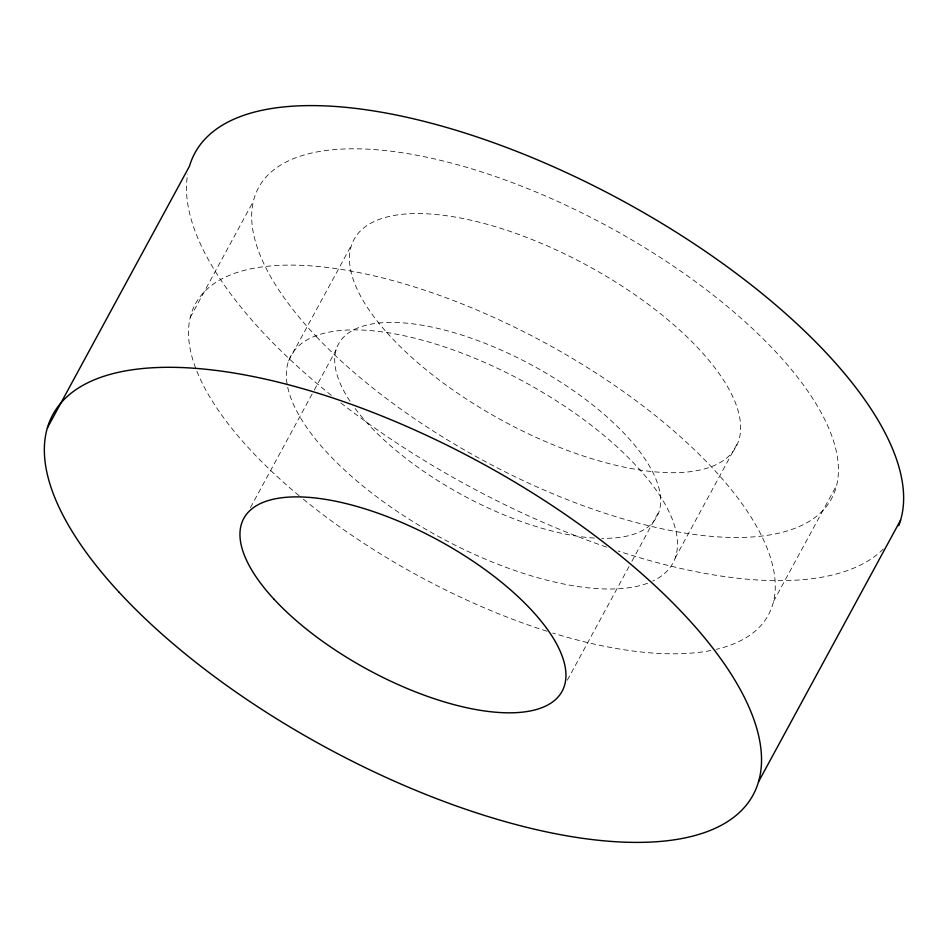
<?xml version="1.0" encoding="UTF-8"?>
<svg xmlns="http://www.w3.org/2000/svg" width="948" height="948" viewBox="0 0 948 948"><rect width="100%" height="100%" fill="white"/><g stroke="black" fill="none" stroke-linecap="round" stroke-linejoin="round"><path stroke-width="0.71" stroke-dasharray="4.74 3.56" d="M190.228 317.521L253.389 201.201M288.63 360.844L351.791 244.525M250.462 507.607L313.61 391.299M314.321 390.007L336.066 349.942M567.366 680.131L629.128 566.394M631.925 561.228L659.298 510.83M675.154 558.076L738.302 441.756M773.556 601.399L836.717 485.092M350.002 401.205A181.104 73.66 28.5 0 1 416.409 324.323A181.104 73.66 28.5 0 1 631.534 441.507A181.104 73.66 28.5 0 1 601.743 538.334M594.408 538.049A181.104 73.66 28.5 0 1 354.836 408.078M647.567 583.245A217.329 88.389 28.5 0 1 310.66 432.94A217.329 88.389 28.5 0 1 482.224 361.389A217.329 88.389 28.5 0 1 652.805 581.065M883.335 549.011A398.421 162.049 28.5 0 1 618.072 550.978M606.542 547.103A398.421 162.049 28.5 0 1 340.285 402.497M331.362 395.411A398.421 162.049 28.5 0 1 187.657 174.112M299.082 495.697A325.982 132.59 28.5 0 1 250.829 268.841A325.982 132.59 28.5 0 1 660.638 419.869A325.982 132.59 28.5 0 1 716.107 649.38M710.893 650.494A325.982 132.59 28.5 0 1 552.743 633.039M546.972 631.238A325.982 132.59 28.5 0 1 300.267 496.681M387.104 332.831A217.329 88.389 28.5 0 0 723.928 460.147A217.329 88.389 28.5 0 0 524.114 236.443A217.329 88.389 28.5 0 0 387.104 332.831M316.383 336.647A325.982 132.59 28.5 0 0 818.562 514.61A325.982 132.59 28.5 0 0 500.2 178.177A325.982 132.59 28.5 0 0 316.383 336.647"/><path stroke-width="1.42" d="M47.4 427.88L189.493 166.161A398.421 162.049 28.5 0 1 597.927 187.894A398.421 162.049 28.5 0 1 898.704 525.69M758.507 781.839L900.6 520.12M273.723 598.899A181.104 73.66 28.5 0 0 553.585 701.2A181.104 73.66 28.5 0 0 381.546 514.468A181.104 73.66 28.5 0 0 273.723 598.899M118.642 591.753A398.421 162.049 28.5 0 0 734.345 816.809A398.421 162.049 28.5 0 0 355.856 406.005A398.421 162.049 28.5 0 0 118.642 591.753"/></g></svg>
